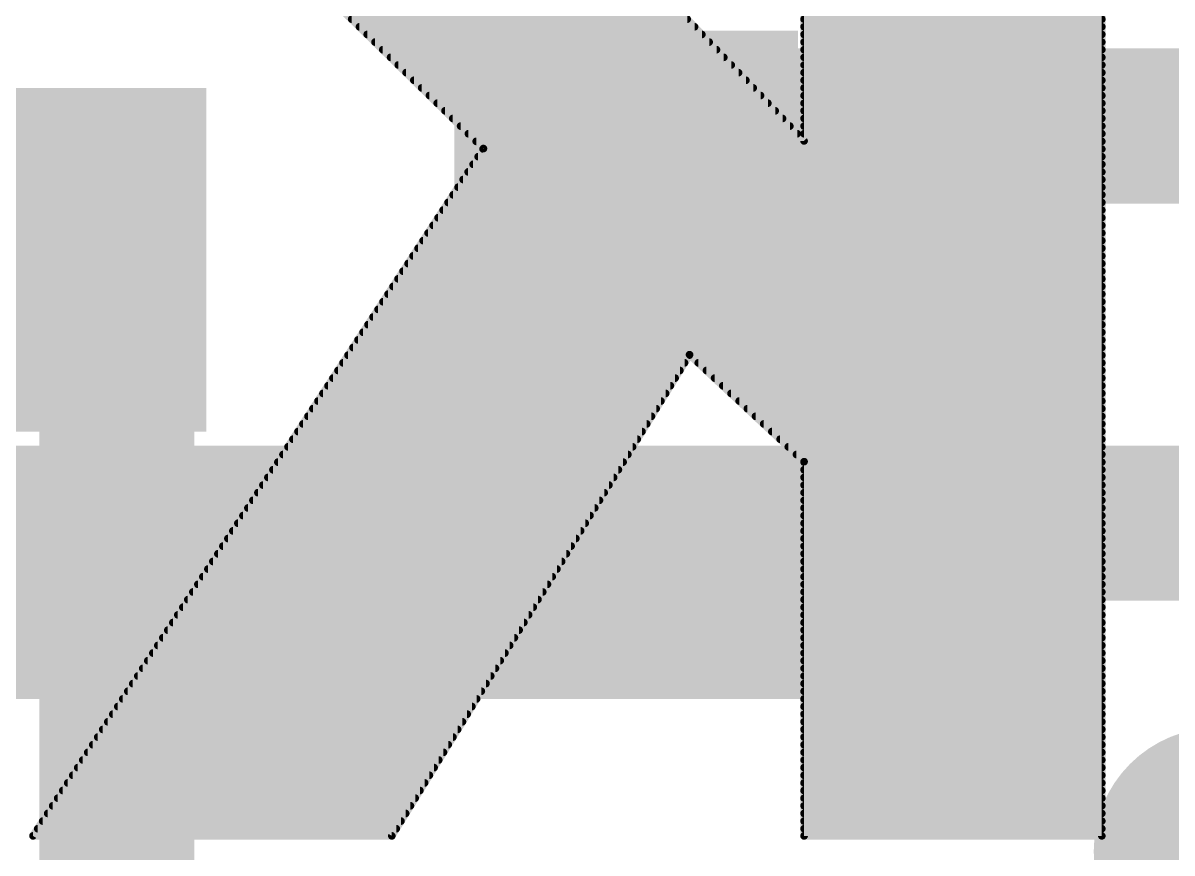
# Model space of a CAD drawing. Extents: x -0.1 to 23, y -0.1 to 23.
# Drawn here: x 11.815 to 13.32, y 9.728 to 10.815 of the extents above; entities that cross this region are included whole.
import ezdxf

# ---------------------------------------------------------------- set-up
doc = ezdxf.new("R2010")
doc.units = 0
for name, color, linetype in [('1', 12, 'CONTINUOUS'), ('16', 132, 'CONTINUOUS'), ('21', 253, 'CONTINUOUS'), ('22', 40, 'CONTINUOUS')]:
    doc.layers.add(name, color=color, linetype=linetype)

# ---------------------------------------------------------------- blocks, each defined once
blk = doc.blocks.new('RECT')
blk.add_solid([(-0.5, -0.5), (0.5, -0.5), (-0.5, 0.5), (0.5, 0.5)])

msp = doc.modelspace()

# ---------------------------------------------------------------- linework, layer by layer
at = {"layer": '1', "const_width": 0.2032}
for points in [[(12.605, 10.68), (14.2716, 10.68)], [(11.93, 10.505), (11.938, 10.497)], [(11.938, 10.497), (11.938, 9.398)]]:
    msp.add_lwpolyline(points, dxfattribs=at)
at = {"layer": '1', "const_width": 0.1016}
for points in [[(12.605, 10.7308, 1), (12.605, 10.6292)], [(11.9659, 10.5409, 1), (11.8941, 10.4691)], [(11.9888, 10.497, 1), (11.8872, 10.497)], [(11.9021, 10.4611, 1), (11.9739, 10.5329)]]:
    msp.add_lwpolyline(points, format="xyb", dxfattribs=at)
at = {"layer": '16', "const_width": 0.2032}
msp.add_lwpolyline([(17.018, 10.16), (11.43, 10.16)], dxfattribs=at)
at = {"layer": '21', "const_width": 0.25}
for points in [[(13.055, 12.805), (13.055, 10.055)], [(13.055, 10.055), (9.805, 10.055)], [(13.355, 9.73), (13.405, 9.73)]]:
    msp.add_lwpolyline(points, dxfattribs=at)
at = {"layer": '21', "const_width": 0.125}
for points in [[(13.055, 9.9925, 1), (13.055, 10.1175)], [(12.9925, 10.055, 1), (13.1175, 10.055)], [(13.38, 9.63, 1), (13.38, 9.83, 1), (13.38, 9.63)], [(13.355, 9.7925, 1), (13.355, 9.6675)]]:
    msp.add_lwpolyline(points, format="xyb", dxfattribs=at)
at = {"layer": '22', "const_width": 0.01}
for points in [[(12.8381, 11.7006), (12.8381, 10.6606)], [(13.2281, 9.7506), (13.2281, 11.4906)], [(11.8881, 11.1706), (12.4181, 10.6506)], [(12.8381, 10.6606), (12.3481, 11.1706)], [(12.2455, 10.82), (12.685, 10.82)], [(12.8381, 10.82), (13.2281, 10.82)], [(12.2557, 10.81), (12.6946, 10.81)], [(12.8381, 10.81), (13.2281, 10.81)], [(12.2659, 10.8), (12.7042, 10.8)], [(12.2761, 10.79), (12.7138, 10.79)], [(12.8381, 10.8), (13.2281, 10.8)], [(12.8381, 10.79), (13.2281, 10.79)], [(12.2863, 10.78), (12.7234, 10.78)], [(12.8381, 10.78), (13.2281, 10.78)], [(12.2965, 10.77), (12.733, 10.77)], [(12.3066, 10.76), (12.7427, 10.76)], [(12.8381, 10.77), (13.2281, 10.77)], [(12.8381, 10.76), (13.2281, 10.76)], [(12.3168, 10.75), (12.7523, 10.75)], [(12.8381, 10.75), (13.2281, 10.75)], [(12.327, 10.74), (12.7619, 10.74)], [(12.3372, 10.73), (12.7715, 10.73)], [(12.8381, 10.74), (13.2281, 10.74)], [(12.8381, 10.73), (13.2281, 10.73)], [(12.3474, 10.72), (12.7811, 10.72)], [(12.8381, 10.72), (13.2281, 10.72)], [(12.3576, 10.71), (12.7907, 10.71)], [(12.3678, 10.7), (12.8003, 10.7)], [(12.8381, 10.71), (13.2281, 10.71)], [(12.8381, 10.7), (13.2281, 10.7)], [(12.378, 10.69), (12.8099, 10.69)], [(12.8381, 10.69), (13.2281, 10.69)], [(12.3882, 10.68), (12.8195, 10.68)], [(12.3984, 10.67), (12.8291, 10.67)], [(12.8381, 10.68), (13.2281, 10.68)], [(12.8381, 10.67), (13.2281, 10.67)], [(12.4086, 10.66), (13.2281, 10.66)], [(12.4181, 10.6506), (11.8281, 9.7506)], [(12.4112, 10.64), (13.2281, 10.64)], [(12.4177, 10.65), (13.2281, 10.65)], [(12.4046, 10.63), (13.2281, 10.63)], [(12.3915, 10.61), (13.2281, 10.61)], [(12.3981, 10.62), (13.2281, 10.62)], [(12.3849, 10.6), (13.2281, 10.6)], [(12.3718, 10.58), (13.2281, 10.58)], [(12.3784, 10.59), (13.2281, 10.59)], [(12.3653, 10.57), (13.2281, 10.57)], [(12.3522, 10.55), (13.2281, 10.55)], [(12.3587, 10.56), (13.2281, 10.56)], [(12.3456, 10.54), (13.2281, 10.54)], [(12.3325, 10.52), (13.2281, 10.52)], [(12.3391, 10.53), (13.2281, 10.53)], [(12.3259, 10.51), (13.2281, 10.51)], [(12.3128, 10.49), (13.2281, 10.49)], [(12.3194, 10.5), (13.2281, 10.5)], [(12.3063, 10.48), (13.2281, 10.48)], [(12.2932, 10.46), (13.2281, 10.46)], [(12.2997, 10.47), (13.2281, 10.47)], [(12.2866, 10.45), (13.2281, 10.45)], [(12.2735, 10.43), (13.2281, 10.43)], [(12.2801, 10.44), (13.2281, 10.44)], [(12.2604, 10.41), (13.2281, 10.41)], [(12.2669, 10.42), (13.2281, 10.42)], [(12.2538, 10.4), (13.2281, 10.4)], [(12.2407, 10.38), (12.6877, 10.38)], [(12.2473, 10.39), (13.2281, 10.39)], [(12.2981, 9.7506), (12.6881, 10.3806)], [(12.6881, 10.3806), (12.8381, 10.2406)], [(12.6888, 10.38), (13.2281, 10.38)], [(12.2342, 10.37), (12.6815, 10.37)], [(12.6995, 10.37), (13.2281, 10.37)], [(12.221, 10.35), (12.6692, 10.35)], [(12.2276, 10.36), (12.6754, 10.36)], [(12.7102, 10.36), (13.2281, 10.36)], [(12.7209, 10.35), (13.2281, 10.35)], [(12.2145, 10.34), (12.663, 10.34)], [(12.7317, 10.34), (13.2281, 10.34)], [(12.2014, 10.32), (12.6506, 10.32)], [(12.2079, 10.33), (12.6568, 10.33)], [(12.7424, 10.33), (13.2281, 10.33)], [(12.7531, 10.32), (13.2281, 10.32)], [(12.1948, 10.31), (12.6444, 10.31)], [(12.7638, 10.31), (13.2281, 10.31)], [(12.1817, 10.29), (12.632, 10.29)], [(12.1883, 10.3), (12.6382, 10.3)], [(12.7745, 10.3), (13.2281, 10.3)], [(12.7852, 10.29), (13.2281, 10.29)], [(12.1752, 10.28), (12.6258, 10.28)], [(12.7959, 10.28), (13.2281, 10.28)], [(12.1621, 10.26), (12.6135, 10.26)], [(12.1686, 10.27), (12.6196, 10.27)], [(12.8067, 10.27), (13.2281, 10.27)], [(12.8174, 10.26), (13.2281, 10.26)], [(12.1555, 10.25), (12.6073, 10.25)], [(12.8281, 10.25), (13.2281, 10.25)], [(12.1424, 10.23), (12.5949, 10.23)], [(12.1489, 10.24), (12.6011, 10.24)], [(12.8381, 10.2406), (12.8381, 9.7506)], [(12.8381, 10.24), (13.2281, 10.24)], [(12.8381, 10.23), (13.2281, 10.23)], [(12.1358, 10.22), (12.5887, 10.22)], [(12.8381, 10.22), (13.2281, 10.22)], [(12.1227, 10.2), (12.5763, 10.2)], [(12.1293, 10.21), (12.5825, 10.21)], [(12.8381, 10.21), (13.2281, 10.21)], [(12.8381, 10.2), (13.2281, 10.2)], [(12.1162, 10.19), (12.5701, 10.19)], [(12.8381, 10.19), (13.2281, 10.19)], [(12.1031, 10.17), (12.5577, 10.17)], [(12.1096, 10.18), (12.5639, 10.18)], [(12.8381, 10.18), (13.2281, 10.18)], [(12.8381, 10.17), (13.2281, 10.17)], [(12.0965, 10.16), (12.5515, 10.16)], [(12.8381, 10.16), (13.2281, 10.16)], [(12.0834, 10.14), (12.5392, 10.14)], [(12.0899, 10.15), (12.5454, 10.15)], [(12.8381, 10.15), (13.2281, 10.15)], [(12.8381, 10.14), (13.2281, 10.14)], [(12.0768, 10.13), (12.533, 10.13)], [(12.8381, 10.13), (13.2281, 10.13)], [(12.0637, 10.11), (12.5206, 10.11)], [(12.0703, 10.12), (12.5268, 10.12)], [(12.8381, 10.12), (13.2281, 10.12)], [(12.8381, 10.11), (13.2281, 10.11)], [(12.0572, 10.1), (12.5144, 10.1)], [(12.8381, 10.1), (13.2281, 10.1)], [(12.0441, 10.08), (12.502, 10.08)], [(12.0506, 10.09), (12.5082, 10.09)], [(12.8381, 10.09), (13.2281, 10.09)], [(12.8381, 10.08), (13.2281, 10.08)], [(12.0375, 10.07), (12.4958, 10.07)], [(12.8381, 10.07), (13.2281, 10.07)], [(12.0244, 10.05), (12.4835, 10.05)], [(12.0309, 10.06), (12.4896, 10.06)], [(12.8381, 10.06), (13.2281, 10.06)], [(12.8381, 10.05), (13.2281, 10.05)], [(12.0178, 10.04), (12.4773, 10.04)], [(12.8381, 10.04), (13.2281, 10.04)], [(12.0047, 10.02), (12.4649, 10.02)], [(12.0113, 10.03), (12.4711, 10.03)], [(12.8381, 10.03), (13.2281, 10.03)], [(12.8381, 10.02), (13.2281, 10.02)], [(11.9982, 10.01), (12.4587, 10.01)], [(12.8381, 10.01), (13.2281, 10.01)], [(11.9851, 9.99), (12.4463, 9.99)], [(11.9916, 10), (12.4525, 10)], [(12.8381, 10), (13.2281, 10)], [(12.8381, 9.99), (13.2281, 9.99)], [(11.9785, 9.98), (12.4401, 9.98)], [(12.8381, 9.98), (13.2281, 9.98)], [(11.9654, 9.96), (12.4277, 9.96)], [(11.9719, 9.97), (12.4339, 9.97)], [(12.8381, 9.97), (13.2281, 9.97)], [(12.8381, 9.96), (13.2281, 9.96)], [(11.9588, 9.95), (12.4215, 9.95)], [(12.8381, 9.95), (13.2281, 9.95)], [(11.9457, 9.93), (12.4092, 9.93)], [(11.9523, 9.94), (12.4154, 9.94)], [(12.8381, 9.94), (13.2281, 9.94)], [(12.8381, 9.93), (13.2281, 9.93)], [(11.9392, 9.92), (12.403, 9.92)], [(12.8381, 9.92), (13.2281, 9.92)], [(11.9261, 9.9), (12.3906, 9.9)], [(11.9326, 9.91), (12.3968, 9.91)], [(12.8381, 9.91), (13.2281, 9.91)], [(12.8381, 9.9), (13.2281, 9.9)], [(11.9195, 9.89), (12.3844, 9.89)], [(12.8381, 9.89), (13.2281, 9.89)], [(11.9064, 9.87), (12.372, 9.87)], [(11.9129, 9.88), (12.3782, 9.88)], [(12.8381, 9.88), (13.2281, 9.88)], [(12.8381, 9.87), (13.2281, 9.87)], [(11.8998, 9.86), (12.3658, 9.86)], [(12.8381, 9.86), (13.2281, 9.86)], [(11.8867, 9.84), (12.3535, 9.84)], [(11.8933, 9.85), (12.3596, 9.85)], [(12.8381, 9.85), (13.2281, 9.85)], [(12.8381, 9.84), (13.2281, 9.84)], [(11.8802, 9.83), (12.3473, 9.83)], [(12.8381, 9.83), (13.2281, 9.83)], [(11.8671, 9.81), (12.3349, 9.81)], [(11.8736, 9.82), (12.3411, 9.82)], [(12.8381, 9.82), (13.2281, 9.82)], [(12.8381, 9.81), (13.2281, 9.81)], [(11.8605, 9.8), (12.3287, 9.8)], [(12.8381, 9.8), (13.2281, 9.8)], [(11.8474, 9.78), (12.3163, 9.78)], [(11.8539, 9.79), (12.3225, 9.79)], [(12.8381, 9.79), (13.2281, 9.79)], [(12.8381, 9.78), (13.2281, 9.78)], [(11.8408, 9.77), (12.3101, 9.77)], [(12.8381, 9.77), (13.2281, 9.77)], [(11.8281, 9.7506), (12.2981, 9.7506)], [(11.8343, 9.76), (12.3039, 9.76)], [(12.8381, 9.76), (13.2281, 9.76)], [(12.8381, 9.7506), (13.2281, 9.7506)]]:
    msp.add_lwpolyline(points, dxfattribs=at)
at = {"layer": '22', "const_width": 0.005}
for points in [[(12.2455, 10.8225, 1), (12.2455, 10.8175)], [(12.685, 10.8175, 1), (12.685, 10.8225)], [(12.8381, 10.8225, 1), (12.8381, 10.8175)], [(13.2281, 10.8175, 1), (13.2281, 10.8225)], [(12.2557, 10.8125, 1), (12.2557, 10.8075)], [(12.6946, 10.8075, 1), (12.6946, 10.8125)], [(12.8381, 10.8125, 1), (12.8381, 10.8075)], [(13.2281, 10.8075, 1), (13.2281, 10.8125)], [(12.2659, 10.8025, 1), (12.2659, 10.7975)], [(12.2761, 10.7925, 1), (12.2761, 10.7875)], [(12.7042, 10.7975, 1), (12.7042, 10.8025)], [(12.7138, 10.7875, 1), (12.7138, 10.7925)], [(12.8381, 10.8025, 1), (12.8381, 10.7975)], [(12.8381, 10.7925, 1), (12.8381, 10.7875)], [(13.2281, 10.7975, 1), (13.2281, 10.8025)], [(13.2281, 10.7875, 1), (13.2281, 10.7925)], [(12.2863, 10.7825, 1), (12.2863, 10.7775)], [(12.7234, 10.7775, 1), (12.7234, 10.7825)], [(12.8381, 10.7825, 1), (12.8381, 10.7775)], [(13.2281, 10.7775, 1), (13.2281, 10.7825)], [(12.2965, 10.7725, 1), (12.2965, 10.7675)], [(12.3066, 10.7625, 1), (12.3066, 10.7575)], [(12.733, 10.7675, 1), (12.733, 10.7725)], [(12.7427, 10.7575, 1), (12.7427, 10.7625)], [(12.8381, 10.7725, 1), (12.8381, 10.7675)], [(12.8381, 10.7625, 1), (12.8381, 10.7575)], [(13.2281, 10.7675, 1), (13.2281, 10.7725)], [(13.2281, 10.7575, 1), (13.2281, 10.7625)], [(12.3168, 10.7525, 1), (12.3168, 10.7475)], [(12.7523, 10.7475, 1), (12.7523, 10.7525)], [(12.8381, 10.7525, 1), (12.8381, 10.7475)], [(13.2281, 10.7475, 1), (13.2281, 10.7525)], [(12.327, 10.7425, 1), (12.327, 10.7375)], [(12.3372, 10.7325, 1), (12.3372, 10.7275)], [(12.7619, 10.7375, 1), (12.7619, 10.7425)], [(12.7715, 10.7275, 1), (12.7715, 10.7325)], [(12.8381, 10.7425, 1), (12.8381, 10.7375)], [(12.8381, 10.7325, 1), (12.8381, 10.7275)], [(13.2281, 10.7375, 1), (13.2281, 10.7425)], [(13.2281, 10.7275, 1), (13.2281, 10.7325)], [(12.3474, 10.7225, 1), (12.3474, 10.7175)], [(12.7811, 10.7175, 1), (12.7811, 10.7225)], [(12.8381, 10.7225, 1), (12.8381, 10.7175)], [(13.2281, 10.7175, 1), (13.2281, 10.7225)], [(12.3576, 10.7125, 1), (12.3576, 10.7075)], [(12.3678, 10.7025, 1), (12.3678, 10.6975)], [(12.7907, 10.7075, 1), (12.7907, 10.7125)], [(12.8003, 10.6975, 1), (12.8003, 10.7025)], [(12.8381, 10.7125, 1), (12.8381, 10.7075)], [(12.8381, 10.7025, 1), (12.8381, 10.6975)], [(13.2281, 10.7075, 1), (13.2281, 10.7125)], [(13.2281, 10.6975, 1), (13.2281, 10.7025)], [(12.378, 10.6925, 1), (12.378, 10.6875)], [(12.8099, 10.6875, 1), (12.8099, 10.6925)], [(12.8381, 10.6925, 1), (12.8381, 10.6875)], [(13.2281, 10.6875, 1), (13.2281, 10.6925)], [(12.3882, 10.6825, 1), (12.3882, 10.6775)], [(12.3984, 10.6725, 1), (12.3984, 10.6675)], [(12.8195, 10.6775, 1), (12.8195, 10.6825)], [(12.8291, 10.6675, 1), (12.8291, 10.6725)], [(12.8381, 10.6825, 1), (12.8381, 10.6775)], [(12.8381, 10.6725, 1), (12.8381, 10.6675)], [(13.2281, 10.6775, 1), (13.2281, 10.6825)], [(13.2281, 10.6675, 1), (13.2281, 10.6725)], [(12.4086, 10.6625, 1), (12.4086, 10.6575)], [(12.8356, 10.6606, 1), (12.8406, 10.6606)], [(12.8363, 10.6589, 1), (12.8399, 10.6624)], [(13.2281, 10.6575, 1), (13.2281, 10.6625)], [(12.4112, 10.6425, 1), (12.4112, 10.6375)], [(12.4177, 10.6525, 1), (12.4177, 10.6475)], [(12.4202, 10.6493, 1), (12.416, 10.652)], [(12.4164, 10.6488, 1), (12.4199, 10.6524)], [(13.2281, 10.6475, 1), (13.2281, 10.6525)], [(13.2281, 10.6375, 1), (13.2281, 10.6425)], [(12.4046, 10.6325, 1), (12.4046, 10.6275)], [(13.2281, 10.6275, 1), (13.2281, 10.6325)], [(12.3915, 10.6125, 1), (12.3915, 10.6075)], [(12.3981, 10.6225, 1), (12.3981, 10.6175)], [(13.2281, 10.6175, 1), (13.2281, 10.6225)], [(13.2281, 10.6075, 1), (13.2281, 10.6125)], [(12.3849, 10.6025, 1), (12.3849, 10.5975)], [(13.2281, 10.5975, 1), (13.2281, 10.6025)], [(12.3718, 10.5825, 1), (12.3718, 10.5775)], [(12.3784, 10.5925, 1), (12.3784, 10.5875)], [(13.2281, 10.5875, 1), (13.2281, 10.5925)], [(13.2281, 10.5775, 1), (13.2281, 10.5825)], [(12.3653, 10.5725, 1), (12.3653, 10.5675)], [(13.2281, 10.5675, 1), (13.2281, 10.5725)], [(12.3522, 10.5525, 1), (12.3522, 10.5475)], [(12.3587, 10.5625, 1), (12.3587, 10.5575)], [(13.2281, 10.5575, 1), (13.2281, 10.5625)], [(13.2281, 10.5475, 1), (13.2281, 10.5525)], [(12.3456, 10.5425, 1), (12.3456, 10.5375)], [(13.2281, 10.5375, 1), (13.2281, 10.5425)], [(12.3325, 10.5225, 1), (12.3325, 10.5175)], [(12.3391, 10.5325, 1), (12.3391, 10.5275)], [(13.2281, 10.5275, 1), (13.2281, 10.5325)], [(13.2281, 10.5175, 1), (13.2281, 10.5225)], [(12.3259, 10.5125, 1), (12.3259, 10.5075)], [(13.2281, 10.5075, 1), (13.2281, 10.5125)], [(12.3128, 10.4925, 1), (12.3128, 10.4875)], [(12.3194, 10.5025, 1), (12.3194, 10.4975)], [(13.2281, 10.4975, 1), (13.2281, 10.5025)], [(13.2281, 10.4875, 1), (13.2281, 10.4925)], [(12.3063, 10.4825, 1), (12.3063, 10.4775)], [(13.2281, 10.4775, 1), (13.2281, 10.4825)], [(12.2932, 10.4625, 1), (12.2932, 10.4575)], [(12.2997, 10.4725, 1), (12.2997, 10.4675)], [(13.2281, 10.4675, 1), (13.2281, 10.4725)], [(13.2281, 10.4575, 1), (13.2281, 10.4625)], [(12.2866, 10.4525, 1), (12.2866, 10.4475)], [(13.2281, 10.4475, 1), (13.2281, 10.4525)], [(12.2735, 10.4325, 1), (12.2735, 10.4275)], [(12.2801, 10.4425, 1), (12.2801, 10.4375)], [(13.2281, 10.4375, 1), (13.2281, 10.4425)], [(13.2281, 10.4275, 1), (13.2281, 10.4325)], [(12.2604, 10.4125, 1), (12.2604, 10.4075)], [(12.2669, 10.4225, 1), (12.2669, 10.4175)], [(13.2281, 10.4175, 1), (13.2281, 10.4225)], [(13.2281, 10.4075, 1), (13.2281, 10.4125)], [(12.2538, 10.4025, 1), (12.2538, 10.3975)], [(13.2281, 10.3975, 1), (13.2281, 10.4025)], [(12.2407, 10.3825, 1), (12.2407, 10.3775)], [(12.2473, 10.3925, 1), (12.2473, 10.3875)], [(12.6898, 10.3825, 1), (12.6864, 10.3788)], [(12.6903, 10.3793, 1), (12.686, 10.3819)], [(12.6888, 10.3825, 1), (12.6888, 10.3775)], [(12.6877, 10.3775, 1), (12.6877, 10.3825)], [(13.2281, 10.3875, 1), (13.2281, 10.3925)], [(13.2281, 10.3775, 1), (13.2281, 10.3825)], [(12.2342, 10.3725, 1), (12.2342, 10.3675)], [(12.6815, 10.3675, 1), (12.6815, 10.3725)], [(12.6995, 10.3725, 1), (12.6995, 10.3675)], [(13.2281, 10.3675, 1), (13.2281, 10.3725)], [(12.221, 10.3525, 1), (12.221, 10.3475)], [(12.2276, 10.3625, 1), (12.2276, 10.3575)], [(12.6692, 10.3475, 1), (12.6692, 10.3525)], [(12.6754, 10.3575, 1), (12.6754, 10.3625)], [(12.7102, 10.3625, 1), (12.7102, 10.3575)], [(12.7209, 10.3525, 1), (12.7209, 10.3475)], [(13.2281, 10.3575, 1), (13.2281, 10.3625)], [(13.2281, 10.3475, 1), (13.2281, 10.3525)], [(12.2145, 10.3425, 1), (12.2145, 10.3375)], [(12.663, 10.3375, 1), (12.663, 10.3425)], [(12.7317, 10.3425, 1), (12.7317, 10.3375)], [(13.2281, 10.3375, 1), (13.2281, 10.3425)], [(12.2014, 10.3225, 1), (12.2014, 10.3175)], [(12.2079, 10.3325, 1), (12.2079, 10.3275)], [(12.6506, 10.3175, 1), (12.6506, 10.3225)], [(12.6568, 10.3275, 1), (12.6568, 10.3325)], [(12.7424, 10.3325, 1), (12.7424, 10.3275)], [(12.7531, 10.3225, 1), (12.7531, 10.3175)], [(13.2281, 10.3275, 1), (13.2281, 10.3325)], [(13.2281, 10.3175, 1), (13.2281, 10.3225)], [(12.1948, 10.3125, 1), (12.1948, 10.3075)], [(12.6444, 10.3075, 1), (12.6444, 10.3125)], [(12.7638, 10.3125, 1), (12.7638, 10.3075)], [(13.2281, 10.3075, 1), (13.2281, 10.3125)], [(12.1817, 10.2925, 1), (12.1817, 10.2875)], [(12.1883, 10.3025, 1), (12.1883, 10.2975)], [(12.632, 10.2875, 1), (12.632, 10.2925)], [(12.6382, 10.2975, 1), (12.6382, 10.3025)], [(12.7745, 10.3025, 1), (12.7745, 10.2975)], [(12.7852, 10.2925, 1), (12.7852, 10.2875)], [(13.2281, 10.2975, 1), (13.2281, 10.3025)], [(13.2281, 10.2875, 1), (13.2281, 10.2925)], [(12.1752, 10.2825, 1), (12.1752, 10.2775)], [(12.6258, 10.2775, 1), (12.6258, 10.2825)], [(12.7959, 10.2825, 1), (12.7959, 10.2775)], [(13.2281, 10.2775, 1), (13.2281, 10.2825)], [(12.1621, 10.2625, 1), (12.1621, 10.2575)], [(12.1686, 10.2725, 1), (12.1686, 10.2675)], [(12.6135, 10.2575, 1), (12.6135, 10.2625)], [(12.6196, 10.2675, 1), (12.6196, 10.2725)], [(12.8067, 10.2725, 1), (12.8067, 10.2675)], [(12.8174, 10.2625, 1), (12.8174, 10.2575)], [(13.2281, 10.2675, 1), (13.2281, 10.2725)], [(13.2281, 10.2575, 1), (13.2281, 10.2625)], [(12.1555, 10.2525, 1), (12.1555, 10.2475)], [(12.6073, 10.2475, 1), (12.6073, 10.2525)], [(12.8281, 10.2525, 1), (12.8281, 10.2475)], [(13.2281, 10.2475, 1), (13.2281, 10.2525)], [(12.1424, 10.2325, 1), (12.1424, 10.2275)], [(12.1489, 10.2425, 1), (12.1489, 10.2375)], [(12.5949, 10.2275, 1), (12.5949, 10.2325)], [(12.6011, 10.2375, 1), (12.6011, 10.2425)], [(12.8406, 10.2406, 1), (12.8356, 10.2406)], [(12.8381, 10.2425, 1), (12.8381, 10.2375)], [(12.8381, 10.2325, 1), (12.8381, 10.2275)], [(12.8364, 10.2388, 1), (12.8398, 10.2425)], [(13.2281, 10.2375, 1), (13.2281, 10.2425)], [(13.2281, 10.2275, 1), (13.2281, 10.2325)], [(12.1358, 10.2225, 1), (12.1358, 10.2175)], [(12.5887, 10.2175, 1), (12.5887, 10.2225)], [(12.8381, 10.2225, 1), (12.8381, 10.2175)], [(13.2281, 10.2175, 1), (13.2281, 10.2225)], [(12.1227, 10.2025, 1), (12.1227, 10.1975)], [(12.1293, 10.2125, 1), (12.1293, 10.2075)], [(12.5763, 10.1975, 1), (12.5763, 10.2025)], [(12.5825, 10.2075, 1), (12.5825, 10.2125)], [(12.8381, 10.2125, 1), (12.8381, 10.2075)], [(12.8381, 10.2025, 1), (12.8381, 10.1975)], [(13.2281, 10.2075, 1), (13.2281, 10.2125)], [(13.2281, 10.1975, 1), (13.2281, 10.2025)], [(12.1162, 10.1925, 1), (12.1162, 10.1875)], [(12.5701, 10.1875, 1), (12.5701, 10.1925)], [(12.8381, 10.1925, 1), (12.8381, 10.1875)], [(13.2281, 10.1875, 1), (13.2281, 10.1925)], [(12.1031, 10.1725, 1), (12.1031, 10.1675)], [(12.1096, 10.1825, 1), (12.1096, 10.1775)], [(12.5577, 10.1675, 1), (12.5577, 10.1725)], [(12.5639, 10.1775, 1), (12.5639, 10.1825)], [(12.8381, 10.1825, 1), (12.8381, 10.1775)], [(12.8381, 10.1725, 1), (12.8381, 10.1675)], [(13.2281, 10.1775, 1), (13.2281, 10.1825)], [(13.2281, 10.1675, 1), (13.2281, 10.1725)], [(12.0965, 10.1625, 1), (12.0965, 10.1575)], [(12.5515, 10.1575, 1), (12.5515, 10.1625)], [(12.8381, 10.1625, 1), (12.8381, 10.1575)], [(13.2281, 10.1575, 1), (13.2281, 10.1625)], [(12.0834, 10.1425, 1), (12.0834, 10.1375)], [(12.0899, 10.1525, 1), (12.0899, 10.1475)], [(12.5392, 10.1375, 1), (12.5392, 10.1425)], [(12.5454, 10.1475, 1), (12.5454, 10.1525)], [(12.8381, 10.1525, 1), (12.8381, 10.1475)], [(12.8381, 10.1425, 1), (12.8381, 10.1375)], [(13.2281, 10.1475, 1), (13.2281, 10.1525)], [(13.2281, 10.1375, 1), (13.2281, 10.1425)], [(12.0768, 10.1325, 1), (12.0768, 10.1275)], [(12.533, 10.1275, 1), (12.533, 10.1325)], [(12.8381, 10.1325, 1), (12.8381, 10.1275)], [(13.2281, 10.1275, 1), (13.2281, 10.1325)], [(12.0637, 10.1125, 1), (12.0637, 10.1075)], [(12.0703, 10.1225, 1), (12.0703, 10.1175)], [(12.5206, 10.1075, 1), (12.5206, 10.1125)], [(12.5268, 10.1175, 1), (12.5268, 10.1225)], [(12.8381, 10.1225, 1), (12.8381, 10.1175)], [(12.8381, 10.1125, 1), (12.8381, 10.1075)], [(13.2281, 10.1175, 1), (13.2281, 10.1225)], [(13.2281, 10.1075, 1), (13.2281, 10.1125)], [(12.0572, 10.1025, 1), (12.0572, 10.0975)], [(12.5144, 10.0975, 1), (12.5144, 10.1025)], [(12.8381, 10.1025, 1), (12.8381, 10.0975)], [(13.2281, 10.0975, 1), (13.2281, 10.1025)], [(12.0441, 10.0825, 1), (12.0441, 10.0775)], [(12.0506, 10.0925, 1), (12.0506, 10.0875)], [(12.502, 10.0775, 1), (12.502, 10.0825)], [(12.5082, 10.0875, 1), (12.5082, 10.0925)], [(12.8381, 10.0925, 1), (12.8381, 10.0875)], [(12.8381, 10.0825, 1), (12.8381, 10.0775)], [(13.2281, 10.0875, 1), (13.2281, 10.0925)], [(13.2281, 10.0775, 1), (13.2281, 10.0825)], [(12.0375, 10.0725, 1), (12.0375, 10.0675)], [(12.4958, 10.0675, 1), (12.4958, 10.0725)], [(12.8381, 10.0725, 1), (12.8381, 10.0675)], [(13.2281, 10.0675, 1), (13.2281, 10.0725)], [(12.0244, 10.0525, 1), (12.0244, 10.0475)], [(12.0309, 10.0625, 1), (12.0309, 10.0575)], [(12.4835, 10.0475, 1), (12.4835, 10.0525)], [(12.4896, 10.0575, 1), (12.4896, 10.0625)], [(12.8381, 10.0625, 1), (12.8381, 10.0575)], [(12.8381, 10.0525, 1), (12.8381, 10.0475)], [(13.2281, 10.0575, 1), (13.2281, 10.0625)], [(13.2281, 10.0475, 1), (13.2281, 10.0525)], [(12.0178, 10.0425, 1), (12.0178, 10.0375)], [(12.4773, 10.0375, 1), (12.4773, 10.0425)], [(12.8381, 10.0425, 1), (12.8381, 10.0375)], [(13.2281, 10.0375, 1), (13.2281, 10.0425)], [(12.0047, 10.0225, 1), (12.0047, 10.0175)], [(12.0113, 10.0325, 1), (12.0113, 10.0275)], [(12.4649, 10.0175, 1), (12.4649, 10.0225)], [(12.4711, 10.0275, 1), (12.4711, 10.0325)], [(12.8381, 10.0325, 1), (12.8381, 10.0275)], [(12.8381, 10.0225, 1), (12.8381, 10.0175)], [(13.2281, 10.0275, 1), (13.2281, 10.0325)], [(13.2281, 10.0175, 1), (13.2281, 10.0225)], [(11.9982, 10.0125, 1), (11.9982, 10.0075)], [(12.4587, 10.0075, 1), (12.4587, 10.0125)], [(12.8381, 10.0125, 1), (12.8381, 10.0075)], [(13.2281, 10.0075, 1), (13.2281, 10.0125)], [(11.9851, 9.9925, 1), (11.9851, 9.9875)], [(11.9916, 10.0025, 1), (11.9916, 9.9975)], [(12.4463, 9.9875, 1), (12.4463, 9.9925)], [(12.4525, 9.9975, 1), (12.4525, 10.0025)], [(12.8381, 10.0025, 1), (12.8381, 9.9975)], [(12.8381, 9.9925, 1), (12.8381, 9.9875)], [(13.2281, 9.9975, 1), (13.2281, 10.0025)], [(13.2281, 9.9875, 1), (13.2281, 9.9925)], [(11.9785, 9.9825, 1), (11.9785, 9.9775)], [(12.4401, 9.9775, 1), (12.4401, 9.9825)], [(12.8381, 9.9825, 1), (12.8381, 9.9775)], [(13.2281, 9.9775, 1), (13.2281, 9.9825)], [(11.9654, 9.9625, 1), (11.9654, 9.9575)], [(11.9719, 9.9725, 1), (11.9719, 9.9675)], [(12.4277, 9.9575, 1), (12.4277, 9.9625)], [(12.4339, 9.9675, 1), (12.4339, 9.9725)], [(12.8381, 9.9725, 1), (12.8381, 9.9675)], [(12.8381, 9.9625, 1), (12.8381, 9.9575)], [(13.2281, 9.9675, 1), (13.2281, 9.9725)], [(13.2281, 9.9575, 1), (13.2281, 9.9625)], [(11.9588, 9.9525, 1), (11.9588, 9.9475)], [(12.4215, 9.9475, 1), (12.4215, 9.9525)], [(12.8381, 9.9525, 1), (12.8381, 9.9475)], [(13.2281, 9.9475, 1), (13.2281, 9.9525)], [(11.9457, 9.9325, 1), (11.9457, 9.9275)], [(11.9523, 9.9425, 1), (11.9523, 9.9375)], [(12.4092, 9.9275, 1), (12.4092, 9.9325)], [(12.4154, 9.9375, 1), (12.4154, 9.9425)], [(12.8381, 9.9425, 1), (12.8381, 9.9375)], [(12.8381, 9.9325, 1), (12.8381, 9.9275)], [(13.2281, 9.9375, 1), (13.2281, 9.9425)], [(13.2281, 9.9275, 1), (13.2281, 9.9325)], [(11.9392, 9.9225, 1), (11.9392, 9.9175)], [(12.403, 9.9175, 1), (12.403, 9.9225)], [(12.8381, 9.9225, 1), (12.8381, 9.9175)], [(13.2281, 9.9175, 1), (13.2281, 9.9225)], [(11.9261, 9.9025, 1), (11.9261, 9.8975)], [(11.9326, 9.9125, 1), (11.9326, 9.9075)], [(12.3906, 9.8975, 1), (12.3906, 9.9025)], [(12.3968, 9.9075, 1), (12.3968, 9.9125)], [(12.8381, 9.9125, 1), (12.8381, 9.9075)], [(12.8381, 9.9025, 1), (12.8381, 9.8975)], [(13.2281, 9.9075, 1), (13.2281, 9.9125)], [(13.2281, 9.8975, 1), (13.2281, 9.9025)], [(11.9195, 9.8925, 1), (11.9195, 9.8875)], [(12.3844, 9.8875, 1), (12.3844, 9.8925)], [(12.8381, 9.8925, 1), (12.8381, 9.8875)], [(13.2281, 9.8875, 1), (13.2281, 9.8925)], [(11.9064, 9.8725, 1), (11.9064, 9.8675)], [(11.9129, 9.8825, 1), (11.9129, 9.8775)], [(12.372, 9.8675, 1), (12.372, 9.8725)], [(12.3782, 9.8775, 1), (12.3782, 9.8825)], [(12.8381, 9.8825, 1), (12.8381, 9.8775)], [(12.8381, 9.8725, 1), (12.8381, 9.8675)], [(13.2281, 9.8775, 1), (13.2281, 9.8825)], [(13.2281, 9.8675, 1), (13.2281, 9.8725)], [(11.8998, 9.8625, 1), (11.8998, 9.8575)], [(12.3658, 9.8575, 1), (12.3658, 9.8625)], [(12.8381, 9.8625, 1), (12.8381, 9.8575)], [(13.2281, 9.8575, 1), (13.2281, 9.8625)], [(11.8867, 9.8425, 1), (11.8867, 9.8375)], [(11.8933, 9.8525, 1), (11.8933, 9.8475)], [(12.3535, 9.8375, 1), (12.3535, 9.8425)], [(12.3596, 9.8475, 1), (12.3596, 9.8525)], [(12.8381, 9.8525, 1), (12.8381, 9.8475)], [(12.8381, 9.8425, 1), (12.8381, 9.8375)], [(13.2281, 9.8475, 1), (13.2281, 9.8525)], [(13.2281, 9.8375, 1), (13.2281, 9.8425)], [(11.8802, 9.8325, 1), (11.8802, 9.8275)], [(12.3473, 9.8275, 1), (12.3473, 9.8325)], [(12.8381, 9.8325, 1), (12.8381, 9.8275)], [(13.2281, 9.8275, 1), (13.2281, 9.8325)], [(11.8671, 9.8125, 1), (11.8671, 9.8075)], [(11.8736, 9.8225, 1), (11.8736, 9.8175)], [(12.3349, 9.8075, 1), (12.3349, 9.8125)], [(12.3411, 9.8175, 1), (12.3411, 9.8225)], [(12.8381, 9.8225, 1), (12.8381, 9.8175)], [(12.8381, 9.8125, 1), (12.8381, 9.8075)], [(13.2281, 9.8175, 1), (13.2281, 9.8225)], [(13.2281, 9.8075, 1), (13.2281, 9.8125)], [(11.8605, 9.8025, 1), (11.8605, 9.7975)], [(12.3287, 9.7975, 1), (12.3287, 9.8025)], [(12.8381, 9.8025, 1), (12.8381, 9.7975)], [(13.2281, 9.7975, 1), (13.2281, 9.8025)], [(11.8474, 9.7825, 1), (11.8474, 9.7775)], [(11.8539, 9.7925, 1), (11.8539, 9.7875)], [(12.3163, 9.7775, 1), (12.3163, 9.7825)], [(12.3225, 9.7875, 1), (12.3225, 9.7925)], [(12.8381, 9.7925, 1), (12.8381, 9.7875)], [(12.8381, 9.7825, 1), (12.8381, 9.7775)], [(13.2281, 9.7875, 1), (13.2281, 9.7925)], [(13.2281, 9.7775, 1), (13.2281, 9.7825)], [(11.8408, 9.7725, 1), (11.8408, 9.7675)], [(12.3101, 9.7675, 1), (12.3101, 9.7725)], [(12.8381, 9.7725, 1), (12.8381, 9.7675)], [(13.2281, 9.7675, 1), (13.2281, 9.7725)], [(11.8281, 9.7531, 1), (11.8281, 9.7481)], [(11.826, 9.752, 1), (11.8302, 9.7493)], [(11.8343, 9.7625, 1), (11.8343, 9.7575)], [(12.296, 9.7519, 1), (12.3003, 9.7493)], [(12.2981, 9.7481, 1), (12.2981, 9.7531)], [(12.3039, 9.7575, 1), (12.3039, 9.7625)], [(12.8381, 9.7625, 1), (12.8381, 9.7575)], [(12.8381, 9.7531, 1), (12.8381, 9.7481)], [(12.8356, 9.7506, 1), (12.8406, 9.7506)], [(13.2256, 9.7506, 1), (13.2306, 9.7506)], [(13.2281, 9.7575, 1), (13.2281, 9.7625)], [(13.2281, 9.7481, 1), (13.2281, 9.7531)]]:
    msp.add_lwpolyline(points, format="xyb", dxfattribs=at)

# ---------------------------------------------------------------- block references
at = {"layer": '1', "xscale": 0.45, "yscale": 0.25}
msp.add_blockref('RECT', (12.605, 10.68), dxfattribs=at)
at = {"layer": '1', "xscale": 0.45, "yscale": 0.25, "rotation": 270}
msp.add_blockref('RECT', (11.93, 10.505), dxfattribs=at)

doc.saveas('drawing.dxf')
